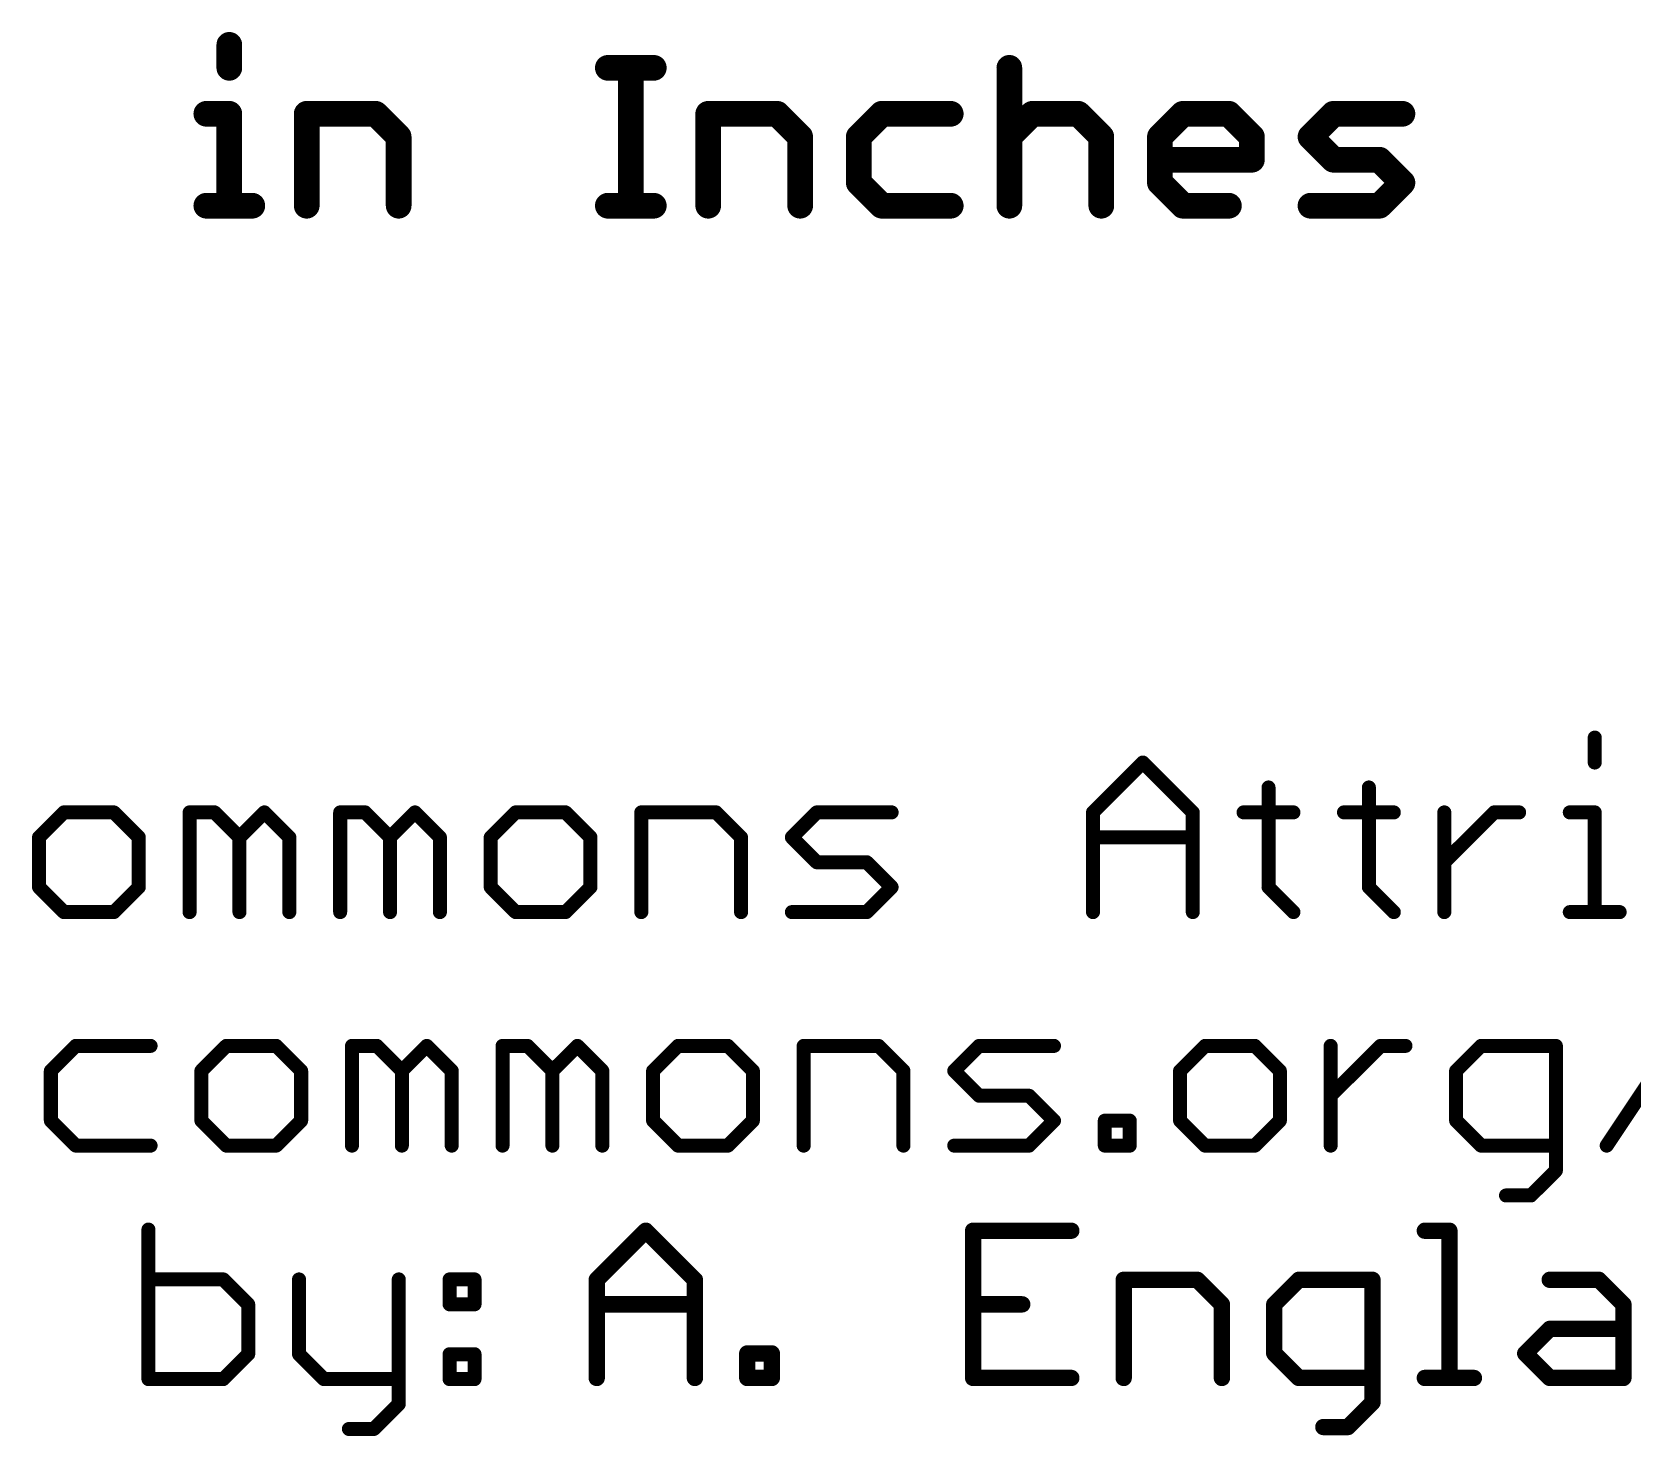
# Model space of a CAD drawing. Extents: x -23 to 93, y -71 to 33.
# Drawn here: x 21.89 to 39.3, y -17.05 to -1.78 of the extents above; entities that cross this region are included whole.
import ezdxf

# ---------------------------------------------------------------- set-up
doc = ezdxf.new("R2010")
doc.units = 0
doc.layers.add('47', color=253, linetype='CONTINUOUS')
doc.layers.add('51', color=53, linetype='CONTINUOUS')

msp = doc.modelspace()

# ---------------------------------------------------------------- linework, layer by layer
at = {"layer": '47', "const_width": 0.2794}
for points in [[(24.0341, -1.9204), (24.0341, -2.1704)], [(28.1499, -2.1704), (28.6499, -2.1704)], [(28.3999, -3.6703), (28.3999, -2.1704)], [(32.5157, -2.1704), (32.5157, -3.6703)], [(23.7842, -2.6704), (24.0341, -2.6704)], [(24.0341, -2.6704), (24.0341, -3.6703)], [(24.8756, -3.6703), (24.8756, -2.6704)], [(24.8756, -2.6704), (25.6255, -2.6704)], [(25.6255, -2.6704), (25.8755, -2.9204)], [(29.2414, -3.6703), (29.2414, -2.6704)], [(29.2414, -2.6704), (29.9913, -2.6704)], [(29.9913, -2.6704), (30.2413, -2.9204)], [(31.1285, -2.6704), (30.8785, -2.9204)], [(31.8784, -2.6704), (31.1285, -2.6704)], [(32.5157, -2.9204), (32.7656, -2.6704)], [(32.7656, -2.6704), (33.2656, -2.6704)], [(33.2656, -2.6704), (33.5156, -2.9204)], [(34.1528, -2.9204), (34.4028, -2.6704)], [(34.4028, -2.6704), (34.9028, -2.6704)], [(34.9028, -2.6704), (35.1527, -2.9204)], [(35.79, -2.9204), (36.04, -2.6704)], [(36.04, -2.6704), (36.7899, -2.6704)], [(25.8755, -2.9204), (25.8755, -3.6703)], [(30.2413, -2.9204), (30.2413, -3.6703)], [(30.8785, -2.9204), (30.8785, -3.4203)], [(33.5156, -2.9204), (33.5156, -3.6703)], [(34.1528, -3.4203), (34.1528, -2.9204)], [(35.1527, -2.9204), (35.1527, -3.1703)], [(36.04, -3.1703), (35.79, -2.9204)], [(35.1527, -3.1703), (34.1528, -3.1703)], [(36.5399, -3.1703), (36.04, -3.1703)], [(36.7899, -3.4203), (36.5399, -3.1703)], [(30.8785, -3.4203), (31.1285, -3.6703)], [(34.4028, -3.6703), (34.1528, -3.4203)], [(36.5399, -3.6703), (36.7899, -3.4203)], [(23.7842, -3.6703), (24.2841, -3.6703)], [(28.1499, -3.6703), (28.6499, -3.6703)], [(31.1285, -3.6703), (31.8784, -3.6703)], [(34.9028, -3.6703), (34.4028, -3.6703)], [(35.79, -3.6703), (36.5399, -3.6703)]]:
    msp.add_lwpolyline(points, dxfattribs=at)
at = {"layer": '47', "const_width": 0.1397}
for points in [[(24.104, -1.9204, 1), (23.9643, -1.9204)], [(28.1499, -2.1006, 1), (28.1499, -2.2403)], [(28.4697, -2.1704, 1), (28.33, -2.1704)], [(28.6499, -2.2403, 1), (28.6499, -2.1006)], [(32.5855, -2.1704, 1), (32.4458, -2.1704)], [(23.9643, -2.1704, 1), (24.104, -2.1704)], [(23.7842, -2.6005, 1), (23.7842, -2.7402)], [(24.104, -2.6704, 1), (23.9643, -2.6704)], [(24.0341, -2.7402, 1), (24.0341, -2.6005)], [(24.8756, -2.6005, 1), (24.8756, -2.7402)], [(24.9455, -2.6704, 1), (24.8058, -2.6704)], [(25.6749, -2.621, 1), (25.5762, -2.7198)], [(25.6255, -2.7402, 1), (25.6255, -2.6005)], [(29.2414, -2.6005, 1), (29.2414, -2.7402)], [(29.3112, -2.6704, 1), (29.1715, -2.6704)], [(30.0407, -2.621, 1), (29.9419, -2.7198)], [(29.9913, -2.7402, 1), (29.9913, -2.6005)], [(31.1285, -2.6005, 1), (31.1285, -2.7402)], [(31.1779, -2.7198, 1), (31.0791, -2.621)], [(31.8784, -2.7402, 1), (31.8784, -2.6005)], [(32.7656, -2.6005, 1), (32.7656, -2.7402)], [(32.815, -2.7198, 1), (32.7163, -2.621)], [(33.315, -2.621, 1), (33.2162, -2.7198)], [(33.2656, -2.7402, 1), (33.2656, -2.6005)], [(34.4028, -2.6005, 1), (34.4028, -2.7402)], [(34.4522, -2.7198, 1), (34.3534, -2.621)], [(34.9522, -2.621, 1), (34.8534, -2.7198)], [(34.9028, -2.7402, 1), (34.9028, -2.6005)], [(36.04, -2.6005, 1), (36.04, -2.7402)], [(36.0894, -2.7198, 1), (35.9906, -2.621)], [(36.7899, -2.7402, 1), (36.7899, -2.6005)], [(25.9454, -2.9204, 1), (25.8057, -2.9204)], [(30.3111, -2.9204, 1), (30.1714, -2.9204)], [(30.9484, -2.9204, 1), (30.8087, -2.9204)], [(33.5854, -2.9204, 1), (33.4457, -2.9204)], [(34.2227, -2.9204, 1), (34.083, -2.9204)], [(35.2226, -2.9204, 1), (35.0829, -2.9204)], [(35.8394, -2.871, 1), (35.7406, -2.9698)], [(25.8261, -2.9698, 1), (25.9249, -2.871)], [(30.1919, -2.9698, 1), (30.2907, -2.871)], [(30.8291, -2.871, 1), (30.9279, -2.9698)], [(32.4663, -2.871, 1), (32.5651, -2.9698)], [(33.4662, -2.9698, 1), (33.565, -2.871)], [(34.1034, -2.871, 1), (34.2022, -2.9698)], [(35.1034, -2.9698, 1), (35.2021, -2.871)], [(35.7406, -2.871, 1), (35.8394, -2.9698)], [(34.1528, -3.1005, 1), (34.1528, -3.2402)], [(35.0829, -3.1703, 1), (35.2226, -3.1703)], [(35.1527, -3.2402, 1), (35.1527, -3.1005)], [(36.04, -3.1005, 1), (36.04, -3.2402)], [(35.9906, -3.2197, 1), (36.0894, -3.1209)], [(36.5893, -3.1209, 1), (36.4905, -3.2197)], [(36.5399, -3.2402, 1), (36.5399, -3.1005)], [(30.9279, -3.3709, 1), (30.8291, -3.4697)], [(34.2022, -3.3709, 1), (34.1034, -3.4697)], [(36.8393, -3.4697, 1), (36.7405, -3.3709)], [(36.7405, -3.4697, 1), (36.8393, -3.3709)], [(30.8087, -3.4203, 1), (30.9484, -3.4203)], [(34.083, -3.4203, 1), (34.2227, -3.4203)], [(23.7842, -3.6004, 1), (23.7842, -3.7402)], [(23.9643, -3.6703, 1), (24.104, -3.6703)], [(24.2841, -3.7402, 1), (24.2841, -3.6004)], [(24.8058, -3.6703, 1), (24.9455, -3.6703)], [(25.8057, -3.6703, 1), (25.9454, -3.6703)], [(28.1499, -3.6004, 1), (28.1499, -3.7402)], [(28.33, -3.6703, 1), (28.4697, -3.6703)], [(28.6499, -3.7402, 1), (28.6499, -3.6004)], [(29.1715, -3.6703, 1), (29.3112, -3.6703)], [(30.1714, -3.6703, 1), (30.3111, -3.6703)], [(31.1285, -3.6004, 1), (31.1285, -3.7402)], [(31.0791, -3.7197, 1), (31.1779, -3.6209)], [(31.8784, -3.7402, 1), (31.8784, -3.6004)], [(32.4458, -3.6703, 1), (32.5855, -3.6703)], [(33.4457, -3.6703, 1), (33.5854, -3.6703)], [(34.4028, -3.6004, 1), (34.4028, -3.7402)], [(34.3534, -3.7197, 1), (34.4522, -3.6209)], [(34.9028, -3.7402, 1), (34.9028, -3.6004)], [(35.79, -3.6004, 1), (35.79, -3.7402)], [(36.4905, -3.6209, 1), (36.5893, -3.7197)], [(36.5399, -3.7402, 1), (36.5399, -3.6004)]]:
    msp.add_lwpolyline(points, format="xyb", dxfattribs=at)
at = {"layer": '51'}
for points, const_width in [([(38.8807, -9.4556), (38.8807, -9.7268)], 0.1524), ([(33.4252, -10.2691), (33.9676, -9.7268)], 0.1524), ([(33.9676, -9.7268), (34.5099, -10.2691)], 0.1524), ([(35.3336, -9.998), (35.3336, -11.0826)], 0.1524), ([(36.425, -9.998), (36.425, -11.0826)], 0.1524), ([(22.2363, -10.2691), (21.9651, -10.5403)], 0.1524), ([(22.7786, -10.2691), (22.2363, -10.2691)], 0.1524), ([(23.0498, -10.5403), (22.7786, -10.2691)], 0.1524), ([(23.6023, -11.3538), (23.6023, -10.2691)], 0.1524), ([(23.6023, -10.2691), (23.8735, -10.2691)], 0.1524), ([(23.8735, -10.2691), (24.1446, -10.5403)], 0.1524), ([(24.1446, -10.5403), (24.4158, -10.2691)], 0.1524), ([(24.4158, -10.2691), (24.687, -10.5403)], 0.1524), ([(25.2395, -11.3538), (25.2395, -10.2691)], 0.1524), ([(25.2395, -10.2691), (25.5106, -10.2691)], 0.1524), ([(25.5106, -10.2691), (25.7818, -10.5403)], 0.1524), ([(25.7818, -10.5403), (26.0529, -10.2691)], 0.1524), ([(26.0529, -10.2691), (26.3241, -10.5403)], 0.1524), ([(27.1478, -10.2691), (26.8766, -10.5403)], 0.1524), ([(27.6901, -10.2691), (27.1478, -10.2691)], 0.1524), ([(27.9613, -10.5403), (27.6901, -10.2691)], 0.1524), ([(28.5138, -11.3538), (28.5138, -10.2691)], 0.1524), ([(28.5138, -10.2691), (29.3273, -10.2691)], 0.1524), ([(29.3273, -10.2691), (29.5984, -10.5403)], 0.1524), ([(30.1509, -10.5403), (30.4221, -10.2691)], 0.1524), ([(30.4221, -10.2691), (31.2356, -10.2691)], 0.1524), ([(33.4252, -11.3538), (33.4252, -10.2691)], 0.1524), ([(34.5099, -10.2691), (34.5099, -11.3538)], 0.1524), ([(35.0624, -10.2691), (35.6047, -10.2691)], 0.1524), ([(36.1538, -10.2691), (36.6962, -10.2691)], 0.1524), ([(37.2453, -11.3538), (37.2453, -10.2691)], 0.1524), ([(37.2453, -10.8115), (37.7876, -10.2691)], 0.1524), ([(37.7876, -10.2691), (38.0588, -10.2691)], 0.1524), ([(38.6096, -10.2691), (38.8807, -10.2691)], 0.1524), ([(38.8807, -10.2691), (38.8807, -11.3538)], 0.1524), ([(21.9651, -10.5403), (21.9651, -11.0826)], 0.1524), ([(23.0498, -11.0826), (23.0498, -10.5403)], 0.1524), ([(24.1446, -10.5403), (24.1446, -11.3538)], 0.1524), ([(24.687, -10.5403), (24.687, -11.3538)], 0.1524), ([(25.7818, -10.5403), (25.7818, -11.3538)], 0.1524), ([(26.3241, -10.5403), (26.3241, -11.3538)], 0.1524), ([(26.8766, -10.5403), (26.8766, -11.0826)], 0.1524), ([(27.9613, -11.0826), (27.9613, -10.5403)], 0.1524), ([(29.5984, -10.5403), (29.5984, -11.3538)], 0.1524), ([(30.4221, -10.8115), (30.1509, -10.5403)], 0.1524), ([(33.4252, -10.5403), (34.5099, -10.5403)], 0.1524), ([(30.9644, -10.8115), (30.4221, -10.8115)], 0.1524), ([(31.2356, -11.0826), (30.9644, -10.8115)], 0.1524), ([(21.9651, -11.0826), (22.2363, -11.3538)], 0.1524), ([(22.7786, -11.3538), (23.0498, -11.0826)], 0.1524), ([(26.8766, -11.0826), (27.1478, -11.3538)], 0.1524), ([(27.6901, -11.3538), (27.9613, -11.0826)], 0.1524), ([(30.9644, -11.3538), (31.2356, -11.0826)], 0.1524), ([(35.3336, -11.0826), (35.6047, -11.3538)], 0.1524), ([(36.425, -11.0826), (36.6962, -11.3538)], 0.1524), ([(22.2363, -11.3538), (22.7786, -11.3538)], 0.1524), ([(27.1478, -11.3538), (27.6901, -11.3538)], 0.1524), ([(30.1509, -11.3538), (30.9644, -11.3538)], 0.1524), ([(38.6096, -11.3538), (39.1519, -11.3538)], 0.1524), ([(39.0108, -13.8938), (40.0955, -12.2668)], 0.1524), ([(22.3647, -12.8091), (22.0935, -13.0803)], 0.1524), ([(23.1782, -12.8091), (22.3647, -12.8091)], 0.1524), ([(24.0019, -12.8091), (23.7307, -13.0803)], 0.1524), ([(24.5442, -12.8091), (24.0019, -12.8091)], 0.1524), ([(24.8154, -13.0803), (24.5442, -12.8091)], 0.1524), ([(25.3679, -13.8938), (25.3679, -12.8091)], 0.1524), ([(25.3679, -12.8091), (25.639, -12.8091)], 0.1524), ([(25.639, -12.8091), (25.9102, -13.0803)], 0.1524), ([(25.9102, -13.0803), (26.1814, -12.8091)], 0.1524), ([(26.1814, -12.8091), (26.4525, -13.0803)], 0.1524), ([(27.005, -13.8938), (27.005, -12.8091)], 0.1524), ([(27.005, -12.8091), (27.2762, -12.8091)], 0.1524), ([(27.2762, -12.8091), (27.5473, -13.0803)], 0.1524), ([(27.5473, -13.0803), (27.8185, -12.8091)], 0.1524), ([(27.8185, -12.8091), (28.0897, -13.0803)], 0.1524), ([(28.9133, -12.8091), (28.6422, -13.0803)], 0.1524), ([(29.4557, -12.8091), (28.9133, -12.8091)], 0.1524), ([(29.7268, -13.0803), (29.4557, -12.8091)], 0.1524), ([(30.2793, -13.8938), (30.2793, -12.8091)], 0.1524), ([(30.2793, -12.8091), (31.0928, -12.8091)], 0.1524), ([(31.0928, -12.8091), (31.364, -13.0803)], 0.1524), ([(31.9165, -13.0803), (32.1876, -12.8091)], 0.1524), ([(32.1876, -12.8091), (33.0011, -12.8091)], 0.1524), ([(34.6434, -12.8091), (34.3722, -13.0803)], 0.1524), ([(35.1857, -12.8091), (34.6434, -12.8091)], 0.1524), ([(35.4569, -13.0803), (35.1857, -12.8091)], 0.1524), ([(36.0094, -13.8938), (36.0094, -12.8091)], 0.1524), ([(36.0094, -13.3515), (36.5517, -12.8091)], 0.1524), ([(36.5517, -12.8091), (36.8229, -12.8091)], 0.1524), ([(37.6448, -12.8091), (37.3737, -13.0803)], 0.1524), ([(38.4583, -12.8091), (37.6448, -12.8091)], 0.1524), ([(38.4583, -14.165), (38.4583, -12.8091)], 0.1524), ([(22.0935, -13.0803), (22.0935, -13.6226)], 0.1524), ([(23.7307, -13.0803), (23.7307, -13.6226)], 0.1524), ([(24.8154, -13.6226), (24.8154, -13.0803)], 0.1524), ([(25.9102, -13.0803), (25.9102, -13.8938)], 0.1524), ([(26.4525, -13.0803), (26.4525, -13.8938)], 0.1524), ([(27.5473, -13.0803), (27.5473, -13.8938)], 0.1524), ([(28.0897, -13.0803), (28.0897, -13.8938)], 0.1524), ([(28.6422, -13.0803), (28.6422, -13.6226)], 0.1524), ([(29.7268, -13.6226), (29.7268, -13.0803)], 0.1524), ([(31.364, -13.0803), (31.364, -13.8938)], 0.1524), ([(32.1876, -13.3515), (31.9165, -13.0803)], 0.1524), ([(34.3722, -13.0803), (34.3722, -13.6226)], 0.1524), ([(35.4569, -13.6226), (35.4569, -13.0803)], 0.1524), ([(37.3737, -13.0803), (37.3737, -13.6226)], 0.1524), ([(32.73, -13.3515), (32.1876, -13.3515)], 0.1524), ([(33.0011, -13.6226), (32.73, -13.3515)], 0.1524), ([(22.0935, -13.6226), (22.3647, -13.8938)], 0.1524), ([(23.7307, -13.6226), (24.0019, -13.8938)], 0.1524), ([(24.5442, -13.8938), (24.8154, -13.6226)], 0.1524), ([(28.6422, -13.6226), (28.9133, -13.8938)], 0.1524), ([(29.4557, -13.8938), (29.7268, -13.6226)], 0.1524), ([(32.73, -13.8938), (33.0011, -13.6226)], 0.1524), ([(33.5536, -13.8938), (33.5536, -13.6226)], 0.1524), ([(33.5536, -13.6226), (33.8248, -13.6226)], 0.1524), ([(33.8248, -13.6226), (33.8248, -13.8938)], 0.1524), ([(34.3722, -13.6226), (34.6434, -13.8938)], 0.1524), ([(35.1857, -13.8938), (35.4569, -13.6226)], 0.1524), ([(37.3737, -13.6226), (37.6448, -13.8938)], 0.1524), ([(22.3647, -13.8938), (23.1782, -13.8938)], 0.1524), ([(24.0019, -13.8938), (24.5442, -13.8938)], 0.1524), ([(28.9133, -13.8938), (29.4557, -13.8938)], 0.1524), ([(31.9165, -13.8938), (32.73, -13.8938)], 0.1524), ([(33.8248, -13.8938), (33.5536, -13.8938)], 0.1524), ([(34.6434, -13.8938), (35.1857, -13.8938)], 0.1524), ([(37.6448, -13.8938), (38.4583, -13.8938)], 0.1524), ([(38.1872, -14.4361), (38.4583, -14.165)], 0.1524), ([(37.916, -14.4361), (38.1872, -14.4361)], 0.1524), ([(23.1549, -14.8068), (23.1549, -16.4338)], 0.1524), ([(28.0289, -15.3534), (28.5628, -14.8195)], 0.1778), ([(28.5628, -14.8195), (29.0966, -15.3534)], 0.1778), ([(33.1895, -14.8195), (32.1218, -14.8195)], 0.1778), ([(32.1218, -14.8195), (32.1218, -16.4211)], 0.1778), ([(37.0333, -14.8195), (37.3002, -14.8195)], 0.1778), ([(37.3002, -14.8195), (37.3002, -16.4211)], 0.1778), ([(23.9684, -15.3491), (23.1549, -15.3491)], 0.1524), ([(24.2395, -15.6203), (23.9684, -15.3491)], 0.1524), ([(24.792, -15.3491), (24.792, -16.1626)], 0.1524), ([(25.8767, -15.3491), (25.8767, -16.705)], 0.1524), ([(26.4292, -15.3491), (26.7004, -15.3491)], 0.1524), ([(26.4292, -15.6203), (26.4292, -15.3491)], 0.1524), ([(26.7004, -15.3491), (26.7004, -15.6203)], 0.1524), ([(28.0289, -16.4211), (28.0289, -15.3534)], 0.1778), ([(29.0966, -15.3534), (29.0966, -16.4211)], 0.1778), ([(33.7589, -16.4211), (33.7589, -15.3534)], 0.1778), ([(33.7589, -15.3534), (34.5597, -15.3534)], 0.1778), ([(34.5597, -15.3534), (34.8267, -15.6203)], 0.1778), ([(35.663, -15.3534), (35.3961, -15.6203)], 0.1778), ([(36.4638, -15.3534), (35.663, -15.3534)], 0.1778), ([(36.4638, -16.688), (36.4638, -15.3534)], 0.1778), ([(38.3916, -15.3534), (38.9255, -15.3534)], 0.1778), ([(38.9255, -15.3534), (39.1924, -15.6203)], 0.1778), ([(24.2395, -16.1626), (24.2395, -15.6203)], 0.1524), ([(26.7004, -15.6203), (26.4292, -15.6203)], 0.1524), ([(28.0289, -15.6203), (29.0966, -15.6203)], 0.1778), ([(32.1218, -15.6203), (32.6556, -15.6203)], 0.1778), ([(34.8267, -15.6203), (34.8267, -16.4211)], 0.1778), ([(35.3961, -15.6203), (35.3961, -16.1542)], 0.1778), ([(39.1924, -15.6203), (39.1924, -16.4211)], 0.1778), ([(38.1247, -16.1542), (38.3916, -15.8872)], 0.1778), ([(38.3916, -15.8872), (39.1924, -15.8872)], 0.1778), ([(23.9684, -16.4338), (24.2395, -16.1626)], 0.1524), ([(24.792, -16.1626), (25.0632, -16.4338)], 0.1524), ([(26.4292, -16.1626), (26.7004, -16.1626)], 0.1524), ([(26.4292, -16.4338), (26.4292, -16.1626)], 0.1524), ([(26.7004, -16.1626), (26.7004, -16.4338)], 0.1524), ([(29.6661, -16.4211), (29.6661, -16.1542)], 0.1778), ([(29.6661, -16.1542), (29.933, -16.1542)], 0.1778), ([(29.933, -16.1542), (29.933, -16.4211)], 0.1778), ([(35.3961, -16.1542), (35.663, -16.4211)], 0.1778), ([(38.3916, -16.4211), (38.1247, -16.1542)], 0.1778), ([(23.1549, -16.4338), (23.9684, -16.4338)], 0.1524), ([(25.0632, -16.4338), (25.8767, -16.4338)], 0.1524), ([(26.7004, -16.4338), (26.4292, -16.4338)], 0.1524), ([(29.933, -16.4211), (29.6661, -16.4211)], 0.1778), ([(32.1218, -16.4211), (33.1895, -16.4211)], 0.1778), ([(35.663, -16.4211), (36.4638, -16.4211)], 0.1778), ([(37.0333, -16.4211), (37.5671, -16.4211)], 0.1778), ([(39.1924, -16.4211), (38.3916, -16.4211)], 0.1778), ([(25.8767, -16.705), (25.6055, -16.9761)], 0.1524), ([(36.1969, -16.955), (36.4638, -16.688)], 0.1778), ([(35.93, -16.955), (36.1969, -16.955)], 0.1778), ([(25.6055, -16.9761), (25.3344, -16.9761)], 0.1524)]:
    msp.add_lwpolyline(points, dxfattribs=dict(at, const_width=const_width))
for points, const_width in [([(38.9188, -9.4556, 1), (38.8426, -9.4556)], 0.0762), ([(33.9945, -9.6999, 1), (33.9406, -9.7538)], 0.0762), ([(33.9945, -9.7538, 1), (33.9406, -9.6999)], 0.0762), ([(38.8426, -9.7268, 1), (38.9188, -9.7268)], 0.0762), ([(35.3717, -9.998, 1), (35.2955, -9.998)], 0.0762), ([(36.4631, -9.998, 1), (36.3869, -9.998)], 0.0762), ([(22.2363, -10.231, 1), (22.2363, -10.3072)], 0.0762), ([(22.2632, -10.2961, 1), (22.2094, -10.2422)], 0.0762), ([(22.8056, -10.2422, 1), (22.7517, -10.2961)], 0.0762), ([(22.7786, -10.3072, 1), (22.7786, -10.231)], 0.0762), ([(23.6404, -10.2691, 1), (23.5642, -10.2691)], 0.0762), ([(23.6023, -10.231, 1), (23.6023, -10.3072)], 0.0762), ([(23.9004, -10.2422, 1), (23.8465, -10.2961)], 0.0762), ([(23.8735, -10.3072, 1), (23.8735, -10.231)], 0.0762), ([(24.4427, -10.2422, 1), (24.3888, -10.2961)], 0.0762), ([(24.4427, -10.2961, 1), (24.3888, -10.2422)], 0.0762), ([(25.2776, -10.2691, 1), (25.2014, -10.2691)], 0.0762), ([(25.2395, -10.231, 1), (25.2395, -10.3072)], 0.0762), ([(25.5376, -10.2422, 1), (25.4837, -10.2961)], 0.0762), ([(25.5106, -10.3072, 1), (25.5106, -10.231)], 0.0762), ([(26.0799, -10.2422, 1), (26.026, -10.2961)], 0.0762), ([(26.0799, -10.2961, 1), (26.026, -10.2422)], 0.0762), ([(27.1478, -10.231, 1), (27.1478, -10.3072)], 0.0762), ([(27.1747, -10.2961, 1), (27.1208, -10.2422)], 0.0762), ([(27.717, -10.2422, 1), (27.6632, -10.2961)], 0.0762), ([(27.6901, -10.3072, 1), (27.6901, -10.231)], 0.0762), ([(28.5519, -10.2691, 1), (28.4757, -10.2691)], 0.0762), ([(28.5138, -10.231, 1), (28.5138, -10.3072)], 0.0762), ([(29.3542, -10.2422, 1), (29.3003, -10.2961)], 0.0762), ([(29.3273, -10.3072, 1), (29.3273, -10.231)], 0.0762), ([(30.4221, -10.231, 1), (30.4221, -10.3072)], 0.0762), ([(30.449, -10.2961, 1), (30.3951, -10.2422)], 0.0762), ([(31.2356, -10.3072, 1), (31.2356, -10.231)], 0.0762), ([(33.4633, -10.2691, 1), (33.3871, -10.2691)], 0.0762), ([(33.3983, -10.2422, 1), (33.4522, -10.2961)], 0.0762), ([(34.548, -10.2691, 1), (34.4718, -10.2691)], 0.0762), ([(34.4829, -10.2961, 1), (34.5368, -10.2422)], 0.0762), ([(35.0624, -10.231, 1), (35.0624, -10.3072)], 0.0762), ([(35.6047, -10.3072, 1), (35.6047, -10.231)], 0.0762), ([(36.1538, -10.231, 1), (36.1538, -10.3072)], 0.0762), ([(36.6962, -10.3072, 1), (36.6962, -10.231)], 0.0762), ([(37.2834, -10.2691, 1), (37.2072, -10.2691)], 0.0762), ([(37.7876, -10.231, 1), (37.7876, -10.3072)], 0.0762), ([(37.8145, -10.2961, 1), (37.7606, -10.2422)], 0.0762), ([(38.0588, -10.3072, 1), (38.0588, -10.231)], 0.0762), ([(38.6096, -10.231, 1), (38.6096, -10.3072)], 0.0762), ([(38.9188, -10.2691, 1), (38.8426, -10.2691)], 0.0762), ([(38.8807, -10.3072, 1), (38.8807, -10.231)], 0.0762), ([(22.0032, -10.5403, 1), (21.927, -10.5403)], 0.0762), ([(21.9382, -10.5134, 1), (21.9921, -10.5672)], 0.0762), ([(23.0879, -10.5403, 1), (23.0117, -10.5403)], 0.0762), ([(23.0229, -10.5672, 1), (23.0767, -10.5134)], 0.0762), ([(24.1827, -10.5403, 1), (24.1065, -10.5403)], 0.0762), ([(24.1177, -10.5134, 1), (24.1716, -10.5672)], 0.0762), ([(24.1177, -10.5672, 1), (24.1716, -10.5134)], 0.0762), ([(24.7251, -10.5403, 1), (24.6489, -10.5403)], 0.0762), ([(24.66, -10.5672, 1), (24.7139, -10.5134)], 0.0762), ([(25.8199, -10.5403, 1), (25.7437, -10.5403)], 0.0762), ([(25.7548, -10.5134, 1), (25.8087, -10.5672)], 0.0762), ([(25.7548, -10.5672, 1), (25.8087, -10.5134)], 0.0762), ([(26.3622, -10.5403, 1), (26.286, -10.5403)], 0.0762), ([(26.2972, -10.5672, 1), (26.3511, -10.5134)], 0.0762), ([(26.9147, -10.5403, 1), (26.8385, -10.5403)], 0.0762), ([(26.8497, -10.5134, 1), (26.9035, -10.5672)], 0.0762), ([(27.9994, -10.5403, 1), (27.9232, -10.5403)], 0.0762), ([(27.9343, -10.5672, 1), (27.9882, -10.5134)], 0.0762), ([(29.6365, -10.5403, 1), (29.5603, -10.5403)], 0.0762), ([(29.5715, -10.5672, 1), (29.6254, -10.5134)], 0.0762), ([(30.1779, -10.5134, 1), (30.124, -10.5672)], 0.0762), ([(30.124, -10.5134, 1), (30.1779, -10.5672)], 0.0762), ([(33.4252, -10.5022, 1), (33.4252, -10.5784)], 0.0762), ([(34.5099, -10.5784, 1), (34.5099, -10.5022)], 0.0762), ([(30.4221, -10.7734, 1), (30.4221, -10.8496)], 0.0762), ([(30.3951, -10.8384, 1), (30.449, -10.7845)], 0.0762), ([(30.9914, -10.7845, 1), (30.9375, -10.8384)], 0.0762), ([(30.9644, -10.8496, 1), (30.9644, -10.7734)], 0.0762), ([(37.2183, -10.7845, 1), (37.2722, -10.8384)], 0.0762), ([(21.9921, -11.0557, 1), (21.9382, -11.1096)], 0.0762), ([(21.927, -11.0826, 1), (22.0032, -11.0826)], 0.0762), ([(23.0117, -11.0826, 1), (23.0879, -11.0826)], 0.0762), ([(23.0767, -11.1096, 1), (23.0229, -11.0557)], 0.0762), ([(26.9035, -11.0557, 1), (26.8497, -11.1096)], 0.0762), ([(26.8385, -11.0826, 1), (26.9147, -11.0826)], 0.0762), ([(27.9232, -11.0826, 1), (27.9994, -11.0826)], 0.0762), ([(27.9882, -11.1096, 1), (27.9343, -11.0557)], 0.0762), ([(31.2625, -11.1096, 1), (31.2086, -11.0557)], 0.0762), ([(31.2086, -11.1096, 1), (31.2625, -11.0557)], 0.0762), ([(35.3605, -11.0557, 1), (35.3066, -11.1096)], 0.0762), ([(35.2955, -11.0826, 1), (35.3717, -11.0826)], 0.0762), ([(36.4519, -11.0557, 1), (36.398, -11.1096)], 0.0762), ([(36.3869, -11.0826, 1), (36.4631, -11.0826)], 0.0762), ([(22.2363, -11.3157, 1), (22.2363, -11.3919)], 0.0762), ([(22.2094, -11.3807, 1), (22.2632, -11.3269)], 0.0762), ([(22.7517, -11.3269, 1), (22.8056, -11.3807)], 0.0762), ([(22.7786, -11.3919, 1), (22.7786, -11.3157)], 0.0762), ([(27.1478, -11.3157, 1), (27.1478, -11.3919)], 0.0762), ([(27.1208, -11.3807, 1), (27.1747, -11.3269)], 0.0762), ([(27.6632, -11.3269, 1), (27.717, -11.3807)], 0.0762), ([(27.6901, -11.3919, 1), (27.6901, -11.3157)], 0.0762), ([(30.1509, -11.3157, 1), (30.1509, -11.3919)], 0.0762), ([(30.9375, -11.3269, 1), (30.9914, -11.3807)], 0.0762), ([(30.9644, -11.3919, 1), (30.9644, -11.3157)], 0.0762), ([(35.5778, -11.3807, 1), (35.6317, -11.3269)], 0.0762), ([(36.6692, -11.3807, 1), (36.7231, -11.3269)], 0.0762), ([(38.6096, -11.3157, 1), (38.6096, -11.3919)], 0.0762), ([(39.1519, -11.3919, 1), (39.1519, -11.3157)], 0.0762), ([(23.5642, -11.3538, 1), (23.6404, -11.3538)], 0.0762), ([(24.1065, -11.3538, 1), (24.1827, -11.3538)], 0.0762), ([(24.6489, -11.3538, 1), (24.7251, -11.3538)], 0.0762), ([(25.2014, -11.3538, 1), (25.2776, -11.3538)], 0.0762), ([(25.7437, -11.3538, 1), (25.8199, -11.3538)], 0.0762), ([(26.286, -11.3538, 1), (26.3622, -11.3538)], 0.0762), ([(28.4757, -11.3538, 1), (28.5519, -11.3538)], 0.0762), ([(29.5603, -11.3538, 1), (29.6365, -11.3538)], 0.0762), ([(33.3871, -11.3538, 1), (33.4633, -11.3538)], 0.0762), ([(34.4718, -11.3538, 1), (34.548, -11.3538)], 0.0762), ([(37.2072, -11.3538, 1), (37.2834, -11.3538)], 0.0762), ([(38.8426, -11.3538, 1), (38.9188, -11.3538)], 0.0762), ([(22.3647, -12.771, 1), (22.3647, -12.8472)], 0.0762), ([(22.3916, -12.8361, 1), (22.3378, -12.7822)], 0.0762), ([(23.1782, -12.8472, 1), (23.1782, -12.771)], 0.0762), ([(24.0019, -12.771, 1), (24.0019, -12.8472)], 0.0762), ([(24.0288, -12.8361, 1), (23.9749, -12.7822)], 0.0762), ([(24.5711, -12.7822, 1), (24.5173, -12.8361)], 0.0762), ([(24.5442, -12.8472, 1), (24.5442, -12.771)], 0.0762), ([(25.406, -12.8091, 1), (25.3298, -12.8091)], 0.0762), ([(25.3679, -12.771, 1), (25.3679, -12.8472)], 0.0762), ([(25.666, -12.7822, 1), (25.6121, -12.8361)], 0.0762), ([(25.639, -12.8472, 1), (25.639, -12.771)], 0.0762), ([(26.2083, -12.7822, 1), (26.1544, -12.8361)], 0.0762), ([(26.2083, -12.8361, 1), (26.1544, -12.7822)], 0.0762), ([(27.0431, -12.8091, 1), (26.9669, -12.8091)], 0.0762), ([(27.005, -12.771, 1), (27.005, -12.8472)], 0.0762), ([(27.3031, -12.7822, 1), (27.2492, -12.8361)], 0.0762), ([(27.2762, -12.8472, 1), (27.2762, -12.771)], 0.0762), ([(27.8454, -12.7822, 1), (27.7916, -12.8361)], 0.0762), ([(27.8454, -12.8361, 1), (27.7916, -12.7822)], 0.0762), ([(28.9133, -12.771, 1), (28.9133, -12.8472)], 0.0762), ([(28.9403, -12.8361, 1), (28.8864, -12.7822)], 0.0762), ([(29.4826, -12.7822, 1), (29.4287, -12.8361)], 0.0762), ([(29.4557, -12.8472, 1), (29.4557, -12.771)], 0.0762), ([(30.3174, -12.8091, 1), (30.2412, -12.8091)], 0.0762), ([(30.2793, -12.771, 1), (30.2793, -12.8472)], 0.0762), ([(31.1198, -12.7822, 1), (31.0659, -12.8361)], 0.0762), ([(31.0928, -12.8472, 1), (31.0928, -12.771)], 0.0762), ([(32.1876, -12.771, 1), (32.1876, -12.8472)], 0.0762), ([(32.2146, -12.8361, 1), (32.1607, -12.7822)], 0.0762), ([(33.0011, -12.8472, 1), (33.0011, -12.771)], 0.0762), ([(34.6434, -12.771, 1), (34.6434, -12.8472)], 0.0762), ([(34.6703, -12.8361, 1), (34.6164, -12.7822)], 0.0762), ([(35.2127, -12.7822, 1), (35.1588, -12.8361)], 0.0762), ([(35.1857, -12.8472, 1), (35.1857, -12.771)], 0.0762), ([(36.0475, -12.8091, 1), (35.9713, -12.8091)], 0.0762), ([(36.5517, -12.771, 1), (36.5517, -12.8472)], 0.0762), ([(36.5786, -12.8361, 1), (36.5248, -12.7822)], 0.0762), ([(36.8229, -12.8472, 1), (36.8229, -12.771)], 0.0762), ([(37.6448, -12.771, 1), (37.6448, -12.8472)], 0.0762), ([(37.6718, -12.8361, 1), (37.6179, -12.7822)], 0.0762), ([(38.4964, -12.8091, 1), (38.4202, -12.8091)], 0.0762), ([(38.4583, -12.8472, 1), (38.4583, -12.771)], 0.0762), ([(22.1316, -13.0803, 1), (22.0554, -13.0803)], 0.0762), ([(22.0666, -13.0534, 1), (22.1205, -13.1072)], 0.0762), ([(23.7688, -13.0803, 1), (23.6926, -13.0803)], 0.0762), ([(23.7038, -13.0534, 1), (23.7576, -13.1072)], 0.0762), ([(24.8535, -13.0803, 1), (24.7773, -13.0803)], 0.0762), ([(24.7884, -13.1072, 1), (24.8423, -13.0534)], 0.0762), ([(25.9483, -13.0803, 1), (25.8721, -13.0803)], 0.0762), ([(25.8832, -13.0534, 1), (25.9371, -13.1072)], 0.0762), ([(25.8832, -13.1072, 1), (25.9371, -13.0534)], 0.0762), ([(26.4906, -13.0803, 1), (26.4144, -13.0803)], 0.0762), ([(26.4256, -13.1072, 1), (26.4795, -13.0534)], 0.0762), ([(27.5854, -13.0803, 1), (27.5092, -13.0803)], 0.0762), ([(27.5204, -13.0534, 1), (27.5743, -13.1072)], 0.0762), ([(27.5204, -13.1072, 1), (27.5743, -13.0534)], 0.0762), ([(28.1278, -13.0803, 1), (28.0516, -13.0803)], 0.0762), ([(28.0627, -13.1072, 1), (28.1166, -13.0534)], 0.0762), ([(28.6803, -13.0803, 1), (28.6041, -13.0803)], 0.0762), ([(28.6152, -13.0534, 1), (28.6691, -13.1072)], 0.0762), ([(29.7649, -13.0803, 1), (29.6887, -13.0803)], 0.0762), ([(29.6999, -13.1072, 1), (29.7538, -13.0534)], 0.0762), ([(31.4021, -13.0803, 1), (31.3259, -13.0803)], 0.0762), ([(31.337, -13.1072, 1), (31.3909, -13.0534)], 0.0762), ([(31.9434, -13.0534, 1), (31.8895, -13.1072)], 0.0762), ([(31.8895, -13.0534, 1), (31.9434, -13.1072)], 0.0762), ([(34.4103, -13.0803, 1), (34.3341, -13.0803)], 0.0762), ([(34.3453, -13.0534, 1), (34.3992, -13.1072)], 0.0762), ([(35.495, -13.0803, 1), (35.4188, -13.0803)], 0.0762), ([(35.4299, -13.1072, 1), (35.4838, -13.0534)], 0.0762), ([(37.4118, -13.0803, 1), (37.3356, -13.0803)], 0.0762), ([(37.3467, -13.0534, 1), (37.4006, -13.1072)], 0.0762), ([(32.1876, -13.3134, 1), (32.1876, -13.3896)], 0.0762), ([(32.1607, -13.3784, 1), (32.2146, -13.3245)], 0.0762), ([(32.7569, -13.3245, 1), (32.703, -13.3784)], 0.0762), ([(32.73, -13.3896, 1), (32.73, -13.3134)], 0.0762), ([(35.9824, -13.3245, 1), (36.0363, -13.3784)], 0.0762), ([(22.1205, -13.5957, 1), (22.0666, -13.6496)], 0.0762), ([(23.7576, -13.5957, 1), (23.7038, -13.6496)], 0.0762), ([(24.8423, -13.6496, 1), (24.7884, -13.5957)], 0.0762), ([(28.6691, -13.5957, 1), (28.6152, -13.6496)], 0.0762), ([(29.7538, -13.6496, 1), (29.6999, -13.5957)], 0.0762), ([(33.0281, -13.6496, 1), (32.9742, -13.5957)], 0.0762), ([(32.9742, -13.6496, 1), (33.0281, -13.5957)], 0.0762), ([(33.5917, -13.6226, 1), (33.5155, -13.6226)], 0.0762), ([(33.5536, -13.5845, 1), (33.5536, -13.6607)], 0.0762), ([(33.8629, -13.6226, 1), (33.7867, -13.6226)], 0.0762), ([(33.8248, -13.6607, 1), (33.8248, -13.5845)], 0.0762), ([(34.3992, -13.5957, 1), (34.3453, -13.6496)], 0.0762), ([(35.4838, -13.6496, 1), (35.4299, -13.5957)], 0.0762), ([(37.4006, -13.5957, 1), (37.3467, -13.6496)], 0.0762), ([(22.0554, -13.6226, 1), (22.1316, -13.6226)], 0.0762), ([(23.6926, -13.6226, 1), (23.7688, -13.6226)], 0.0762), ([(24.7773, -13.6226, 1), (24.8535, -13.6226)], 0.0762), ([(28.6041, -13.6226, 1), (28.6803, -13.6226)], 0.0762), ([(29.6887, -13.6226, 1), (29.7649, -13.6226)], 0.0762), ([(34.3341, -13.6226, 1), (34.4103, -13.6226)], 0.0762), ([(35.4188, -13.6226, 1), (35.495, -13.6226)], 0.0762), ([(37.3356, -13.6226, 1), (37.4118, -13.6226)], 0.0762), ([(22.3647, -13.8557, 1), (22.3647, -13.9319)], 0.0762), ([(22.3378, -13.9207, 1), (22.3916, -13.8669)], 0.0762), ([(23.1782, -13.9319, 1), (23.1782, -13.8557)], 0.0762), ([(24.0019, -13.8557, 1), (24.0019, -13.9319)], 0.0762), ([(23.9749, -13.9207, 1), (24.0288, -13.8669)], 0.0762), ([(24.5173, -13.8669, 1), (24.5711, -13.9207)], 0.0762), ([(24.5442, -13.9319, 1), (24.5442, -13.8557)], 0.0762), ([(25.3298, -13.8938, 1), (25.406, -13.8938)], 0.0762), ([(25.8721, -13.8938, 1), (25.9483, -13.8938)], 0.0762), ([(26.4144, -13.8938, 1), (26.4906, -13.8938)], 0.0762), ([(26.9669, -13.8938, 1), (27.0431, -13.8938)], 0.0762), ([(27.5092, -13.8938, 1), (27.5854, -13.8938)], 0.0762), ([(28.0516, -13.8938, 1), (28.1278, -13.8938)], 0.0762), ([(28.9133, -13.8557, 1), (28.9133, -13.9319)], 0.0762), ([(28.8864, -13.9207, 1), (28.9403, -13.8669)], 0.0762), ([(29.4287, -13.8669, 1), (29.4826, -13.9207)], 0.0762), ([(29.4557, -13.9319, 1), (29.4557, -13.8557)], 0.0762), ([(30.2412, -13.8938, 1), (30.3174, -13.8938)], 0.0762), ([(31.3259, -13.8938, 1), (31.4021, -13.8938)], 0.0762), ([(31.9165, -13.8557, 1), (31.9165, -13.9319)], 0.0762), ([(32.703, -13.8669, 1), (32.7569, -13.9207)], 0.0762), ([(32.73, -13.9319, 1), (32.73, -13.8557)], 0.0762), ([(33.5536, -13.8557, 1), (33.5536, -13.9319)], 0.0762), ([(33.5155, -13.8938, 1), (33.5917, -13.8938)], 0.0762), ([(33.7867, -13.8938, 1), (33.8629, -13.8938)], 0.0762), ([(33.8248, -13.9319, 1), (33.8248, -13.8557)], 0.0762), ([(34.6434, -13.8557, 1), (34.6434, -13.9319)], 0.0762), ([(34.6164, -13.9207, 1), (34.6703, -13.8669)], 0.0762), ([(35.1588, -13.8669, 1), (35.2126, -13.9207)], 0.0762), ([(35.1857, -13.9319, 1), (35.1857, -13.8557)], 0.0762), ([(35.9713, -13.8938, 1), (36.0475, -13.8938)], 0.0762), ([(37.6448, -13.8557, 1), (37.6448, -13.9319)], 0.0762), ([(37.6179, -13.9207, 1), (37.6718, -13.8669)], 0.0762), ([(38.4583, -13.9319, 1), (38.4583, -13.8557)], 0.0762), ([(38.9791, -13.8727, 1), (39.0425, -13.9149)], 0.0762), ([(38.4853, -14.1919, 1), (38.4314, -14.138)], 0.0762), ([(38.4202, -14.165, 1), (38.4964, -14.165)], 0.0762), ([(37.916, -14.398, 1), (37.916, -14.4742)], 0.0762), ([(38.1602, -14.4092, 1), (38.2141, -14.4631)], 0.0762), ([(38.1872, -14.4742, 1), (38.1872, -14.398)], 0.0762), ([(23.193, -14.8068, 1), (23.1168, -14.8068)], 0.0762), ([(28.5942, -14.7881, 1), (28.5313, -14.851)], 0.0889), ([(28.5942, -14.851, 1), (28.5313, -14.7881)], 0.0889), ([(32.1218, -14.7751, 1), (32.1218, -14.864)], 0.0889), ([(32.1662, -14.8195, 1), (32.0773, -14.8195)], 0.0889), ([(33.1895, -14.864, 1), (33.1895, -14.7751)], 0.0889), ([(37.0333, -14.7751, 1), (37.0333, -14.864)], 0.0889), ([(37.3446, -14.8195, 1), (37.2557, -14.8195)], 0.0889), ([(37.3002, -14.864, 1), (37.3002, -14.7751)], 0.0889), ([(23.1549, -15.311, 1), (23.1549, -15.3872)], 0.0762), ([(23.9953, -15.3222, 1), (23.9414, -15.3761)], 0.0762), ([(23.9684, -15.3872, 1), (23.9684, -15.311)], 0.0762), ([(24.8301, -15.3491, 1), (24.7539, -15.3491)], 0.0762), ([(25.9148, -15.3491, 1), (25.8386, -15.3491)], 0.0762), ([(26.4292, -15.311, 1), (26.4292, -15.3872)], 0.0762), ([(26.4673, -15.3491, 1), (26.3911, -15.3491)], 0.0762), ([(26.7385, -15.3491, 1), (26.6623, -15.3491)], 0.0762), ([(26.7004, -15.3872, 1), (26.7004, -15.311)], 0.0762), ([(28.0734, -15.3534, 1), (27.9844, -15.3534)], 0.0889), ([(27.9975, -15.322, 1), (28.0603, -15.3848)], 0.0889), ([(29.1411, -15.3534, 1), (29.0522, -15.3534)], 0.0889), ([(29.0652, -15.3848, 1), (29.128, -15.322)], 0.0889), ([(33.7589, -15.3089, 1), (33.7589, -15.3978)], 0.0889), ([(33.8034, -15.3534, 1), (33.7145, -15.3534)], 0.0889), ([(34.5912, -15.322, 1), (34.5283, -15.3848)], 0.0889), ([(34.5597, -15.3978, 1), (34.5597, -15.3089)], 0.0889), ([(35.663, -15.3089, 1), (35.663, -15.3978)], 0.0889), ([(35.6945, -15.3848, 1), (35.6316, -15.322)], 0.0889), ([(36.5083, -15.3534, 1), (36.4194, -15.3534)], 0.0889), ([(36.4638, -15.3978, 1), (36.4638, -15.3089)], 0.0889), ([(38.3916, -15.3089, 1), (38.3916, -15.3978)], 0.0889), ([(38.9569, -15.322, 1), (38.8941, -15.3848)], 0.0889), ([(38.9255, -15.3978, 1), (38.9255, -15.3089)], 0.0889), ([(24.2776, -15.6203, 1), (24.2014, -15.6203)], 0.0762), ([(24.2126, -15.6472, 1), (24.2665, -15.5934)], 0.0762), ([(26.4292, -15.5822, 1), (26.4292, -15.6584)], 0.0762), ([(26.3911, -15.6203, 1), (26.4673, -15.6203)], 0.0762), ([(26.6623, -15.6203, 1), (26.7385, -15.6203)], 0.0762), ([(26.7004, -15.6584, 1), (26.7004, -15.5822)], 0.0762), ([(28.0289, -15.5759, 1), (28.0289, -15.6648)], 0.0889), ([(29.0966, -15.6648, 1), (29.0966, -15.5759)], 0.0889), ([(32.1218, -15.5759, 1), (32.1218, -15.6648)], 0.0889), ([(32.6556, -15.6648, 1), (32.6556, -15.5759)], 0.0889), ([(34.8711, -15.6203, 1), (34.7822, -15.6203)], 0.0889), ([(34.7952, -15.6517, 1), (34.8581, -15.5889)], 0.0889), ([(35.3647, -15.5889, 1), (35.4275, -15.6517)], 0.0889), ([(35.4406, -15.6203, 1), (35.3517, -15.6203)], 0.0889), ([(39.2369, -15.6203, 1), (39.148, -15.6203)], 0.0889), ([(39.161, -15.6517, 1), (39.2238, -15.5889)], 0.0889), ([(38.3916, -15.8428, 1), (38.3916, -15.9317)], 0.0889), ([(38.4231, -15.9187, 1), (38.3602, -15.8558)], 0.0889), ([(39.1924, -15.9317, 1), (39.1924, -15.8428)], 0.0889), ([(24.2014, -16.1626, 1), (24.2776, -16.1626)], 0.0762), ([(24.2665, -16.1896, 1), (24.2126, -16.1357)], 0.0762), ([(24.819, -16.1357, 1), (24.7651, -16.1896)], 0.0762), ([(24.7539, -16.1626, 1), (24.8301, -16.1626)], 0.0762), ([(26.4292, -16.1245, 1), (26.4292, -16.2007)], 0.0762), ([(26.4673, -16.1626, 1), (26.3911, -16.1626)], 0.0762), ([(26.7385, -16.1626, 1), (26.6623, -16.1626)], 0.0762), ([(26.7004, -16.2007, 1), (26.7004, -16.1245)], 0.0762), ([(29.7105, -16.1542, 1), (29.6216, -16.1542)], 0.0889), ([(29.6661, -16.1097, 1), (29.6661, -16.1986)], 0.0889), ([(29.9774, -16.1542, 1), (29.8885, -16.1542)], 0.0889), ([(29.933, -16.1986, 1), (29.933, -16.1097)], 0.0889), ([(35.4275, -16.1227, 1), (35.3647, -16.1856)], 0.0889), ([(35.3517, -16.1542, 1), (35.4406, -16.1542)], 0.0889), ([(38.1561, -16.1227, 1), (38.0933, -16.1856)], 0.0889), ([(38.0933, -16.1227, 1), (38.1561, -16.1856)], 0.0889), ([(23.1549, -16.3957, 1), (23.1549, -16.4719)], 0.0762), ([(23.9684, -16.4719, 1), (23.9684, -16.3957)], 0.0762), ([(25.0632, -16.3957, 1), (25.0632, -16.4719)], 0.0762), ([(25.8767, -16.4719, 1), (25.8767, -16.3957)], 0.0762), ([(26.4292, -16.3957, 1), (26.4292, -16.4719)], 0.0762), ([(26.7004, -16.4719, 1), (26.7004, -16.3957)], 0.0762), ([(29.6661, -16.3766, 1), (29.6661, -16.4656)], 0.0889), ([(29.933, -16.4656, 1), (29.933, -16.3766)], 0.0889), ([(32.1218, -16.3766, 1), (32.1218, -16.4656)], 0.0889), ([(33.1895, -16.4656, 1), (33.1895, -16.3766)], 0.0889), ([(35.663, -16.3766, 1), (35.663, -16.4656)], 0.0889), ([(35.6316, -16.4525, 1), (35.6945, -16.3897)], 0.0889), ([(36.4638, -16.4656, 1), (36.4638, -16.3766)], 0.0889), ([(37.0333, -16.3766, 1), (37.0333, -16.4656)], 0.0889), ([(37.5671, -16.4656, 1), (37.5671, -16.3766)], 0.0889), ([(38.3916, -16.3766, 1), (38.3916, -16.4656)], 0.0889), ([(38.3602, -16.4525, 1), (38.4231, -16.3897)], 0.0889), ([(39.1924, -16.4656, 1), (39.1924, -16.3766)], 0.0889), ([(23.1168, -16.4338, 1), (23.193, -16.4338)], 0.0762), ([(23.9414, -16.4069, 1), (23.9953, -16.4607)], 0.0762), ([(25.0363, -16.4607, 1), (25.0901, -16.4069)], 0.0762), ([(26.3911, -16.4338, 1), (26.4673, -16.4338)], 0.0762), ([(26.6623, -16.4338, 1), (26.7385, -16.4338)], 0.0762), ([(27.9844, -16.4211, 1), (28.0734, -16.4211)], 0.0889), ([(29.0522, -16.4211, 1), (29.1411, -16.4211)], 0.0889), ([(29.6216, -16.4211, 1), (29.7105, -16.4211)], 0.0889), ([(29.8885, -16.4211, 1), (29.9774, -16.4211)], 0.0889), ([(32.0773, -16.4211, 1), (32.1662, -16.4211)], 0.0889), ([(33.7145, -16.4211, 1), (33.8034, -16.4211)], 0.0889), ([(34.7822, -16.4211, 1), (34.8711, -16.4211)], 0.0889), ([(37.2557, -16.4211, 1), (37.3446, -16.4211)], 0.0889), ([(39.148, -16.4211, 1), (39.2369, -16.4211)], 0.0889), ([(25.8386, -16.705, 1), (25.9148, -16.705)], 0.0762), ([(25.9036, -16.7319, 1), (25.8498, -16.678)], 0.0762), ([(36.4194, -16.688, 1), (36.5083, -16.688)], 0.0889), ([(36.4952, -16.7195, 1), (36.4324, -16.6566)], 0.0889), ([(35.93, -16.9105, 1), (35.93, -16.9994)], 0.0889), ([(36.1655, -16.9235, 1), (36.2283, -16.9864)], 0.0889), ([(36.1969, -16.9994, 1), (36.1969, -16.9105)], 0.0889), ([(25.3344, -16.938, 1), (25.3344, -17.0142)], 0.0762), ([(25.5786, -16.9492, 1), (25.6325, -17.0031)], 0.0762), ([(25.6055, -17.0142, 1), (25.6055, -16.938)], 0.0762)]:
    msp.add_lwpolyline(points, format="xyb", dxfattribs=dict(at, const_width=const_width))

doc.saveas('drawing.dxf')
